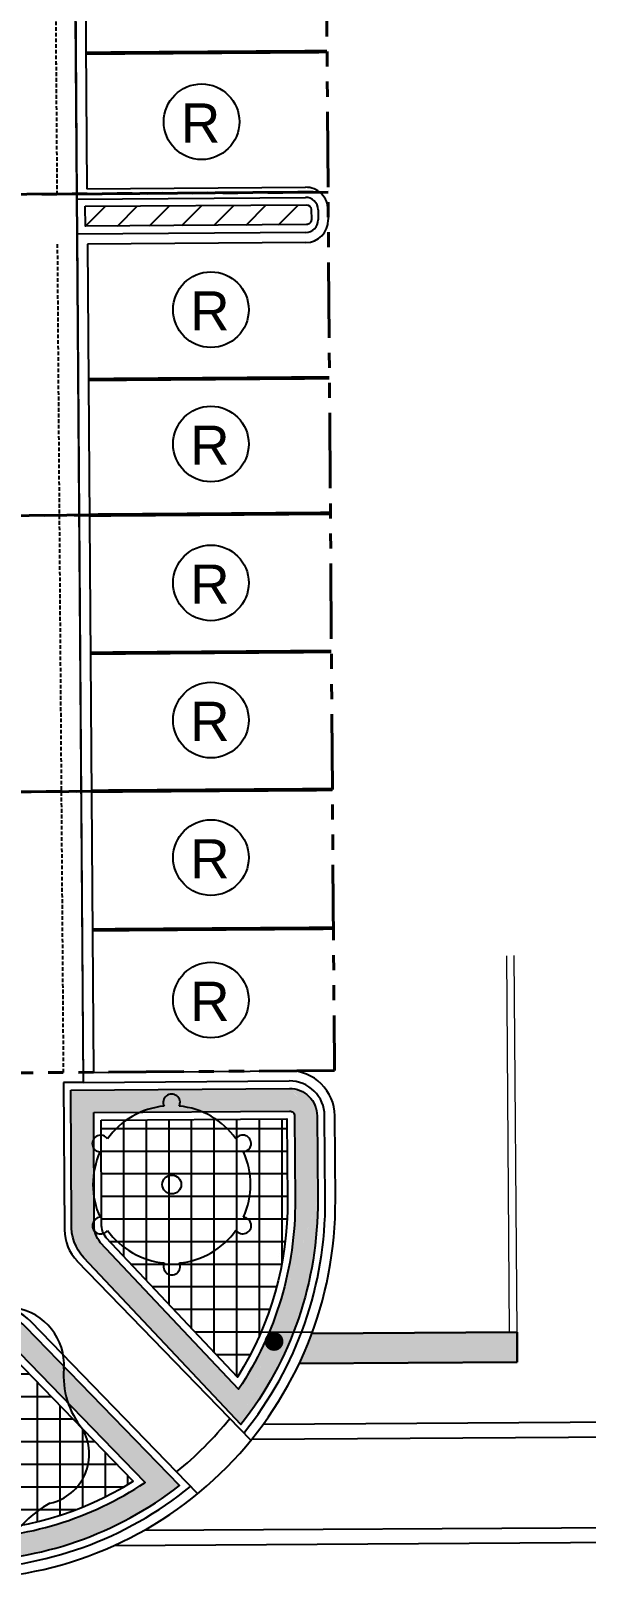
# Model space of a CAD drawing. Header units: feet. Extents: x 919634 to 928945, y 707022 to 708026.
# Drawn here: x 920789.5 to 920826.3, y 707305.7 to 707408.5 of the extents above; entities that cross this region are included whole.
import ezdxf
from ezdxf.enums import TextEntityAlignment as Align

# ---------------------------------------------------------------- set-up
doc = ezdxf.new("R2010")
doc.units = ezdxf.units.FT
doc.header["$LTSCALE"] = 20
doc.header["$MEASUREMENT"] = 0
doc.linetypes.add('Site Plan$0$HIDDEN2', pattern=[0.1875, 0.125, -0.0625])
doc.linetypes.add('Site Plan$0$PHANTOM2', pattern=[1.25, 0.625, -0.125, 0.125, -0.125, 0.125, -0.125])
for name, color, linetype in [('-u-site-xref', 7, 'Continuous'), ('L-002', 15, 'Continuous'), ('LK-TREE-050M', 2, 'Continuous'), ('LK-TREE-TRNK', 32, 'Continuous'), ('LP-PATT-GRND', 251, 'Continuous'), ('LP-PATT-SHAR', 4, 'Continuous'), ('LP-SHAR-BRDR-CONT', 123, 'Continuous'), ('LP-TREE', 15, 'Continuous'), ('Site Plan$0$-u-site-parking_overhang', 252, 'Site Plan$0$HIDDEN2'), ('Site Plan$0$SP-PARKING DESIGNATION', 254, 'Continuous'), ('Site Plan$0$SP-PAVERS-BANDS', 251, 'Continuous'), ('Site Plan$0$SP-SIGNAGE', 4, 'Continuous'), ('x-Villa6-LP Block$0$LP-PATT-SHAR', 253, 'Continuous')]:
    doc.layers.add(name, color=color, linetype=linetype)
for name, color, linetype, lineweight in [('Site Plan$0$SP-CURB', 3, 'Continuous', 25), ('Site Plan$0$SP-LOT LINES', 252, 'Site Plan$0$PHANTOM2', 40), ('Site Plan$0$SP-PARKING-STRIPE', 252, 'Continuous', 25), ('Site Plan$0$SP-PAVEMENT MARKINGS', 252, 'Continuous', 30), ('Site Plan$0$SP-PAVEMENT MARKINGS-YELLOW', 252, 'Continuous', 18), ('Site Plan$0$SP-SIDEWALK', 2, 'Continuous', 25)]:
    doc.layers.add(name, color=color, linetype=linetype, lineweight=lineweight)
doc.layers.get('-u-site-xref').off()
doc.styles.add('Site Plan$0$ARIAL', font='arial.ttf')

# ---------------------------------------------------------------- blocks, each defined once
blk = doc.blocks.new('Site Plan')
at = {"layer": 'Site Plan$0$SP-PAVEMENT MARKINGS'}
h = blk.add_hatch(color=256, dxfattribs=at)
h.dxf.hatch_style = 1
edge = h.paths.add_edge_path()
edge.add_line((920821.74, 707322.14), (920821.75, 707320.14))
edge.add_line((920821.75, 707320.14), (920807.27, 707320.05))
edge.add_arc((920784.67, 707330.74), 25, 334.6648, 339.6533)
edge.add_line((920808.11, 707322.05), (920821.74, 707322.14))
at = {"layer": 'Site Plan$0$SP-SIGNAGE'}
h = blk.add_hatch(color=256, dxfattribs=at)
edge = h.paths.add_edge_path()
edge.add_arc((920805.6, 707321.52), 0.625, 539.8344, 899.8344)
at = {"layer": 'Site Plan$0$-u-site-parking_overhang', "ltscale": 0.1, "extrusion": (7.49369e-08, 5.42145e-10, 1), "elevation": 0.07}
for points in [[(920790.78, 707453.04), (920791.19, 707397.71)], [(920790.79, 707453.04), (920791.19, 707397.71)], [(920791.21, 707394.38), (920791.61, 707339.38)], [(920791.21, 707394.38), (920791.61, 707339.38)]]:
    blk.add_lwpolyline(points, dxfattribs=at)
at = {"layer": 'Site Plan$0$SP-CURB'}
for p, q in [((920792.11, 707453.72), (920792.52, 707397.38)), ((920792.78, 707453.05), (920793.18, 707398.06)), ((920793.18, 707398.06), (920807.68, 707398.16)), ((920792.52, 707397.38), (920807.69, 707397.49)), ((920808.52, 707396.67), (920808.53, 707396)), ((920809.19, 707396.67), (920809.2, 707396.01)), ((920807.7, 707395.16), (920792.53, 707395.05)), ((920792.53, 707395.05), (920792.94, 707338.72)), ((920807.71, 707394.49), (920793.21, 707394.39)), ((920793.21, 707394.39), (920793.61, 707339.39)), ((920793.61, 707339.39), (920806.61, 707339.49)), ((920792.94, 707338.72), (920806.61, 707338.82)), ((920809, 707330.92), (920808.96, 707336.5)), ((920809.67, 707330.93), (920809.63, 707336.51))]:
    blk.add_line(p, q, dxfattribs=at)
for radius in [3, 2.33]:
    blk.add_arc((920806.63, 707336.49), radius, 0.4145, 90.4145, dxfattribs=at)
for centre, major_axis, start_param, end_param in [((920807.69, 707396.66), (0.01, -1.5), 1.570796, 3.141593), ((920807.69, 707396.66), (0.006, -0.83), 1.570796, 3.141593), ((920807.7, 707395.99), (0.006, -0.83), 0, 1.570796), ((920807.7, 707395.99), (0.01, -1.5), 0, 1.570796), ((920784.67, 707330.74), (25, 0.16), 4.712389, 6.284174), ((920784.67, 707330.74), (24.33, 0.15), 5.59695, 6.284174), ((920784.67, 707330.74), (24.33, 0.15), 4.712389, 5.391043)]:
    blk.add_ellipse(centre, major_axis=major_axis, ratio=1, start_param=start_param, end_param=end_param, dxfattribs=at)
at = {"layer": 'Site Plan$0$SP-LOT LINES', "ltscale": 0.4, "extrusion": (7.49369e-08, 5.42145e-10, 1)}
for p, q in [((920808.79, 707453.17, 0), (920809.61, 707339.51, 0)), ((920719.19, 707397.19, 0), (920809.19, 707397.84, 0)), ((920809.19, 707397.84, 0), (920719.19, 707397.19, 0)), ((920809.34, 707376.51, 0), (920719.34, 707375.85, 0)), ((920719.34, 707375.85, 0), (920809.34, 707376.51, 0)), ((920719.48, 707357.52, 0), (920809.47, 707358.17, 0)), ((920809.47, 707358.17, 0), (920719.48, 707357.52, 0)), ((920809.61, 707339.51, 0), (920719.61, 707338.86, 0))]:
    blk.add_line(p, q, dxfattribs=at)
at = {"layer": 'Site Plan$0$SP-PARKING DESIGNATION'}
for centre in [(920800.79, 707402.51), (920801.41, 707390.03), (920801.41, 707381.11), (920801.41, 707371.89), (920801.41, 707362.78), (920801.41, 707353.65), (920801.41, 707344.19)]:
    blk.add_circle(centre, 2.51, dxfattribs=at)
at = {"layer": 'Site Plan$0$SP-PARKING-STRIPE', "extrusion": (7.49369e-08, 5.42145e-10, 1), "const_width": 0.25, "elevation": 0.07}
for points in [[(920809.12, 707407.17), (920793.12, 707407.06)], [(920809.27, 707385.51), (920793.27, 707385.39)], [(920809.34, 707376.51), (920793.34, 707376.39)], [(920809.41, 707367.34), (920793.41, 707367.22)], [(920809.47, 707358.17), (920793.47, 707358.06)], [(920809.54, 707348.96), (920793.54, 707348.85)]]:
    blk.add_lwpolyline(points, dxfattribs=at)
at = {"layer": 'Site Plan$0$SP-PAVEMENT MARKINGS'}
for p, q in [((920808.11, 707322.05, 0), (920821.73, 707322.14, 0)), ((920821.73, 707322.14, 0), (920821.75, 707320.14, 0)), ((920807.27, 707320.05, 0), (920821.75, 707320.14, 0))]:
    blk.add_line(p, q, dxfattribs=at)
at = {"layer": 'Site Plan$0$SP-PAVEMENT MARKINGS-YELLOW'}
for p, q in [((920821.23, 707322.13), (920821.05, 707347.13)), ((920821.73, 707322.14), (920821.55, 707347.14))]:
    blk.add_line(p, q, dxfattribs=at)
at = {"layer": 'Site Plan$0$SP-PAVERS-BANDS'}
for p, q in [((920804.9, 707316.03, 0), (920838.76, 707316.24)), ((920804.13, 707315.03, 0), (920839.54, 707315.25)), ((920796.99, 707308.98, 0), (920846.75, 707309.29, 0)), ((920795, 707307.97, 0), (920848.75, 707308.31, 0))]:
    blk.add_line(p, q, dxfattribs=at)
at = {"layer": 'Site Plan$0$SP-SIDEWALK'}
for p, q in [((920792.52, 707397.38, 0), (920792.53, 707395.05, 0)), ((920792.94, 707338.72), (920791.62, 707338.71, 0)), ((920791.62, 707338.71), (920791.69, 707328.93)), ((920804.06, 707314.96), (920792.54, 707326.86)), ((920800.53, 707311.42), (920789.46, 707322.85))]:
    blk.add_line(p, q, dxfattribs=at)
for centre, start, end in [((920794.69, 707328.95), 180.4232, 224.0725), ((920787.31, 707320.76), 44.0725, 90.3579)]:
    blk.add_arc(centre, 3, start, end, dxfattribs=at)
at = {"layer": 'Site Plan$0$SP-SIDEWALK', "extrusion": (-2.59866e-10, 4.16054e-08, 1)}
blk.add_arc((920784.67, 707330.74, 0.03), 23, 308.9618, 321.4445, dxfattribs=at)
at = {"layer": 'Site Plan$0$SP-SIGNAGE'}
blk.add_line((920803.1, 707322.15), (920808.1, 707322.14), dxfattribs=at)
at = {"layer": 'Site Plan$0$SP-PARKING DESIGNATION', "style": 'Site Plan$0$ARIAL'}
for p in [(920800.72, 707401.13, 0), (920801.34, 707388.65, 0), (920801.34, 707379.73, 0), (920801.34, 707370.51, 0), (920801.34, 707361.4, 0), (920801.34, 707352.27, 0), (920801.34, 707342.81, 0)]:
    blk.add_text('R', height=2.6, dxfattribs=at).set_placement(p, align=Align.CENTER)
blk = doc.blocks.new('TREE-SIMP-005')
at = {"layer": 'LK-TREE-050M'}
for centre, radius, start, end in [((-0.0838, 0.274), 0.241, 69.6603, 159.11367), ((0.2415, 1.0962), 0.6433, 247.94847, 270.59102), ((0.2136, 0.2365), 0.2192, 356.10895, 80.92588), ((-0.4875, 0.4275), 0.1909, 291.99613, 339.28657), ((-0.3443, 0.0855), 0.1799, 113.50905, 209.60041), ((0.7466, 0.1943), 0.3156, 175.0254, 219.35582), ((-0.6576, -0.1441), 0.2109, 348.57735, 41.88863), ((0.3365, -0.1024), 0.1921, 283.27009, 30.18651), ((-0.265, -0.2198), 0.189, 169.64367, 258.51007), ((0.5862, -0.6645), 0.4289, 119.01302, 149.31787), ((-0.2766, -0.7487), 0.3447, 48.53129, 94.34145), ((0.0544, -0.29), 0.2253, 242.86103, 316.30189)]:
    blk.add_arc(centre, radius, start, end, dxfattribs=at)
at = {"layer": 'LK-TREE-TRNK', "const_width": 0.0375}
blk.add_lwpolyline([(-0.0188, 0, 1), (0.0187, 0, 1)], format="xyb", close=True, dxfattribs=at)
blk = doc.blocks.new('TREE-SIMP-222')
at = {"layer": 'LK-TREE-050M'}
for centre, radius, start, end in [((0, 0), 0.5, 95.57899, 144.56098), ((-0.0006, 0.5203), 0.0531, 334.83556, 205.30441), ((0, 0), 0.5, 35.57899, 84.56098), ((-0.4509, 0.2596), 0.0531, 34.83556, 265.30441), ((0.4503, 0.2607), 0.0531, 274.83556, 145.30441), ((0, 0), 0.5, 155.57899, 204.56098), ((0, 0), 0.5, 335.57899, 24.56098), ((-0.4503, -0.2607), 0.0531, 94.83556, 325.30441), ((0, 0), 0.5, 215.57899, 264.56098), ((0, 0), 0.5, 275.57899, 324.56098), ((0.4509, -0.2596), 0.0531, 214.83556, 85.30441), ((0.0006, -0.5203), 0.0531, 154.83556, 25.30441)]:
    blk.add_arc(centre, radius, start, end, dxfattribs=at)
at = {"layer": 'LK-TREE-TRNK'}
blk.add_circle((0, 0), 0.06, dxfattribs=at)
blk = doc.blocks.new('x-Villa6-LP Block', base_point=(60.57, 154.95, 0))
at = {"layer": 'x-Villa6-LP Block$0$LP-PATT-SHAR', "elevation": 0}
blk.add_lwpolyline([(59.9, 148.62), (174.9, 148.62)], dxfattribs=at)

msp = doc.modelspace()

# ---------------------------------------------------------------- block references
at = {"layer": '-u-site-xref'}
msp.add_blockref('Site Plan', (0, 0), dxfattribs=at)

# ---------------------------------------------------------------- next in the draw order: hatches: boundary and pattern name
at = {"layer": 'LP-PATT-GRND'}
h = msp.add_hatch(dxfattribs=at)
h.set_pattern_fill('ANSI31', color=256, scale=12)
h.set_pattern_definition([(45, (920793.0683, 707395.569), (-1.06066, 1.06066), [])])
edge = h.paths.add_edge_path()
edge.add_line((920793.07, 707396.9), (920807.74, 707397))
edge.add_arc((920807.74, 707396.67), 0.33, 0.4292, 90.4271, ccw=False)
edge.add_line((920808.07, 707396.68), (920808.08, 707396.01))
edge.add_arc((920807.75, 707396.01), 0.33, -89.5729, 0.4271, ccw=False)
edge.add_line((920807.75, 707395.68), (920793.08, 707395.57))
edge.add_line((920793.08, 707395.57), (920793.07, 707396.9))
h = msp.add_hatch(dxfattribs=at)
h.set_pattern_fill('LAFX-C230-CHIPSCRATCH', color=256, scale=10, angle=90, pattern_type=2)
h.set_pattern_definition([(96.1702, (920787.39847, 707318.58907), (30, -280), [0.67626, -371.47962]), (96.6325, (920781.65607, 707320.26077), (30, -260), [0.78664, -432.11058]), (98.3659, (920787.52567, 707318.75257), (10, -70), [0.62448, -343.03233]), (100.8855, (920783.96407, 707323.15007), (40, -210), [0.48112, -264.28293]), (102.0948, (920781.7831, 707320.3335), (10, -50), [0.78053, -142.3977]), (102.2005, (920786.65347, 707322.67757), (30, -140), [0.68788, -377.86198]), (102.875, (920786.78067, 707322.73217), (50, -220), [0.6524, -358.37406]), (108.435, (920784.2912, 707318.4437), (-4e-12, -10), [0.5172, -31.1056]), (109.983, (920784.2003, 707323.1683), (10, -30), [0.4254, -116.6216]), (110.556, (920788.4343, 707327.4567), (10, -30), [0.621, -84.819]), (111.2505, (920787.54387, 707324.33117), (50, -130), [0.7019, -192.4302]), (111.801, (920787.1259, 707325.8758), (10, -30), [0.5871, -53.2645]), (115.641, (920784.49107, 707318.46187), (110, -230), [0.5039, -276.80458]), (115.641, (920787.30767, 707325.91217), (110, -230), [0.5039, -276.80458]), (116.565, (920783.0555, 707318.48), (-10, 10), [1.0565, -21.3042]), (117.2553, (920788.34337, 707327.34767), (10, -20), [0.67455, -370.53967]), (117.4076, (920788.05267, 707322.78667), (10, -20), [0.55266, -303.58546]), (119.3578, (920787.65287, 707324.49477), (50, -90), [0.66717, -182.90843]), (122.0054, (920787.9437, 707322.6958), (30, -50), [0.5143, -93.8255]), (124.6952, (920783.0192, 707318.898), (20, -30), [0.57463, -157.53925]), (125.7539, (920791.46887, 707323.84067), (50, -70), [0.5598, -307.49865]), (126.0274, (920791.3417, 707323.6226), (50, -70), [0.7415, -135.2732]), (133.6028, (920780.07507, 707316.39027), (190, -200), [0.52697, -289.47303]), (144.7824, (920781.14707, 707319.58847), (-100, 70), [0.3781, -207.7084]), (146.9761, (920781.25607, 707319.69747), (-170, 110), [0.43346, -238.10375]), (150.255, (920780.1301, 707316.7174), (-20, 10), [0.4395, -80.1831]), (163.4429, (920790.16057, 707322.56857), (-270, 80), [0.70143, -385.30375]), (163.54, (920786.05377, 707319.69747), (-170, 50), [0.8337, -457.96908]), (163.7398, (920785.61767, 707324.53107), (-70, 20), [0.4543, -249.5457]), (163.8866, (920786.01747, 707319.53397), (-70, 20), [0.85116, -467.55038]), (164.5778, (920785.69037, 707324.71277), (-110, 30), [0.54666, -300.28552]), (169.5625, (920788.94307, 707320.07907), (-110, 20), [0.70213, -385.69145]), (171.87, (920789.0158, 707325.4942), (-10, 1e-11), [0.8994, -69.8112]), (172.1467, (920788.90667, 707320.27897), (-220, 30), [0.53196, -292.21366]), (174.2894, (920782.5104, 707316.2631), (-10, 6e-14), [0.54786, -99.9509]), (174.5597, (920783.72787, 707317.28067), (-110, 10), [0.76666, -210.18357]), (175.2364, (920782.5649, 707316.4266), (-10, -4e-12), [0.4376, -119.9783]), (175.3331, (920788.83407, 707325.42147), (-370, 30), [0.89337, -490.73658]), (175.3645, (920783.70967, 707322.16877), (-250, 20), [0.67455, -370.53967]), (176.0548, (920790.21507, 707322.38687), (-150, 10), [1.0565, -289.6324]), (176.186, (920789.6881, 707324.1314), (-10, 2e-12), [0.54635, -149.7866]), (177.337, (920783.67337, 707317.17167), (-220, 10), [0.78222, -429.68265]), (178.3634, (920789.68807, 707324.00417), (-10, -3e-12), [0.63626, -349.50657]), (181.3639, (920791.35987, 707325.58507), (10, -7e-13), [0.76342, -419.35561]), (183.4682, (920791.12364, 707325.45787), (170, 10), [0.60076, -330.00475]), (186.582, (920789.43367, 707328.78367), (90, 10), [0.4756, -261.24945]), (186.7098, (920785.78117, 707322.13247), (90, 10), [0.31105, -170.8614]), (186.7098, (920785.50867, 707319.60667), (90, 10), [0.31105, -170.8614]), (187.3524, (920784.74547, 707321.24207), (80, 10), [0.568, -312.002]), (187.7652, (920786.54447, 707317.82577), (150, 20), [0.40347, -221.63256]), (188.6156, (920789.54267, 707328.94667), (200, 30), [0.6065, -333.15988]), (189.0903, (920784.61827, 707321.09667), (190, 30), [0.46007, -252.7197]), (189.1623, (920786.68977, 707317.68047), (250, 40), [0.5706, -313.43577]), (189.6888, (920787.45297, 707321.56917), (60, 10), [0.7558, -415.17688]), (189.7276, (920791.85047, 707325.83967), (60, 10), [0.6453, -354.46034]), (190.5392, (920787.39847, 707321.40557), (270, 50), [0.79478, -436.58377]), (192.9946, (920783.637, 707322.5141), (90, 20), [0.4849, -132.93176]), (195.9454, (920785.7631, 707319.6793), (40, 10), [0.2646, -72.5365]), (196.5044, (920781.25607, 707317.68047), (170, 50), [0.5117, -281.09084]), (196.6992, (920786.4899, 707325.6396), (70, 20), [0.3794, -104.0236]), (198.435, (920786.1265, 707325.5306), (10, 1e-11), [0.115, -31.5078]), (198.435, (920784.7818, 707323.6226), (10, 1e-11), [0.2298, -31.393]), (198.435, (920782.9465, 707316.9536), (10, 1e-11), [0.115, -31.5078]), (200.556, (920784.5638, 707323.5499), (30, 10), [0.4658, -84.9743]), (200.8545, (920786.16287, 707322.27787), (80, 30), [0.40835, -224.3137]), (202.1094, (920788.74317, 707325.65777), (50, 20), [0.62764, -344.77068]), (202.1663, (920785.41807, 707316.75367), (50, 20), [0.5298, -291.0178]), (202.9321, (920784.92717, 707316.5538), (190, 80), [0.513, -281.79888]), (204.444, (920788.9794, 707328.3837), (90, 40), [0.2196, -120.6109]), (205.017, (920782.56487, 707321.46007), (130, 60), [0.3008, -165.22866]), (205.4633, (920781.63807, 707317.86217), (190, 90), [0.42266, -232.1714]), (206.565, (920783.1646, 707317.0626), (-10, -10), [0.2438, -22.1169]), (206.565, (920789.1248, 707323.9315), (-10, -10), [0.4876, -21.873]), (206.565, (920785.745, 707316.9172), (-10, -10), [0.3657, -21.995]), (206.565, (920780.766, 707317.535), (-10, -10), [0.4876, -21.873]), (207.2161, (920785.47227, 707322.09617), (20, 10), [0.71518, -392.8582]), (208.6105, (920789.143, 707325.8758), (20, 10), [0.4554, -124.84426]), (209.0546, (920784.1276, 707323.3863), (20, 10), [0.3742, -102.5821]), (210.3791, (920789.65177, 707324.24037), (120, 70), [0.61084, -335.54388]), (210.3791, (920782.29227, 707321.33287), (120, 70), [0.61084, -335.54388]), (212.0054, (920791.16, 707323.7316), (50, 30), [0.5143, -93.8255]), (212.0054, (920783.5462, 707320.279), (50, 30), [0.1714, -94.1684]), (212.4712, (920782.8371, 707316.9173), (80, 50), [0.2369, -130.1471]), (213.1113, (920787.92547, 707319.44307), (200, 130), [0.49897, -274.09163]), (213.69, (920785.1998, 707319.5703), (20, 10), [0.5897, -35.4658]), (213.9436, (920792.1049, 707324.36757), (30.0053999, 19.9918977), [1.139, -589.6232]), (214.992, (920789.8335, 707324.3676), (30, 20), [0.2218, -121.84374]), (215.5377, (920790.7239, 707323.459), (30, 20), [0.6253, -85.398]), (215.8377, (920788.68867, 707323.71337), (70, 50), [0.40347, -221.63256]), (216.2538, (920787.50747, 707319.17047), (110, 80), [0.338, -185.67274]), (216.4692, (920784.45467, 707316.35393), (190, 140), [0.51972, -285.48728]), (217.4054, (920783.40077, 707320.18807), (40, 30), [0.3889, -213.62046]), (217.9987, (920788.16167, 707325.42147), (90, 70), [0.7379, -405.3409]), (219.9575, (920791.2145, 707325.73037), (60, 50), [0.87714, -481.8236]), (220.4622, (920787.83457, 707326.89367), (270, 230), [0.81204, -446.06602]), (221.3478, (920786.21737, 707320.07907), (80, 70), [0.60514, -332.41138]), (222.1376, (920789.36097, 707328.72867), (100, 90), [0.5146, -282.68144]), (222.7094, (920786.45357, 707320.29717), (120, 110), [0.3215, -176.59657]), (222.7974, (920787.21677, 707326.36667), (130, 120), [0.66865, -367.29874]), (222.879, (920788.36157, 707323.47717), (130, 120), [0.69433, -190.3554]), (223.1524, (920785.07257, 707323.89507), (150, 140), [0.39853, -218.9186]), (223.7811, (920787.23497, 707318.97067), (230, 220), [0.60405, -331.81135]), (225, (920783.873, 707318.08), (-2e-15, -10), [0.1799, -13.9622]), (225, (920782.438, 707318.389), (-2e-15, -10), [0.2827, -13.8595]), (225, (920783.746, 707317.953), (-2e-15, -10), [0.1028, -14.0393]), (225, (920788.434, 707319.952), (-2e-15, -10), [0.7195, -13.4226]), (225, (920785.89, 707317.0626), (-2e-15, -10), [0.2056, -13.9365]), (225, (920783.31, 707317.208), (-2e-15, -10), [0.2056, -13.9365]), (226.2189, (920790.21507, 707323.09557), (-220, -230), [0.60405, -331.81135]), (226.4688, (920781.76507, 707321.02397), (-180, -190), [0.50128, -275.361]), (227.2906, (920786.59897, 707322.75027), (-110, -120), [0.64297, -176.2751]), (228.0128, (920789.0885, 707320.8968), (-80, -90), [0.2445, -134.29177]), (228.5035, (920779.85707, 707316.60833), (-150, -170), [0.6308, -346.5003]), (229.9697, (920782.81927, 707318.84347), (-50, -60), [0.5933, -325.90326]), (230.0636, (920788.77947, 707328.29267), (-49.9778318, -60.0184665), [1.0191, -481.68167]), (231.7662, (920783.78237, 707315.5362), (-110, -140), [0.76342, -419.35561]), (232.5946, (920790.06967, 707324.67647), (-30, -40), [0.3889, -213.62046]), (232.5946, (920782.63757, 707316.79004), (-30, -40), [0.3889, -213.62046]), (232.65065, (920786.01747, 707325.49417), (-160, -210), [0.86863, -477.1481]), (233.7462, (920783.50977, 707317.48057), (-80, -110), [0.338, -185.67274]), (234.1623, (920788.92487, 707320.71507), (-50, -70), [0.40347, -221.63256]), (235.008, (920785.4905, 707324.8037), (-20, -30), [0.2218, -121.84374]), (235.6197, (920784.41837, 707321.07847), (-20, -30), [0.41834, -229.79895]), (236.00354, (920783.63697, 707322.64127), (-19.9880128, -30.007988), [0.94247, -481.65467]), (236.31, (920782.3287, 707316.3358), (-10, -20), [0.3931, -35.6624]), (236.31, (920784.709, 707319.2432), (-10, -20), [0.7862, -35.2693]), (236.31, (920780.33, 707317.317), (-10, -20), [0.8517, -35.2038]), (237.1715, (920787.85277, 707323.00467), (-90, -140), [0.67038, -368.24696]), (238.815, (920784.83627, 707321.76907), (-30, -50), [0.80715, -443.3775]), (239.7436, (920788.6887, 707320.388), (-40, -70), [0.5049, -138.41955]), (240.5241, (920786.79887, 707318.55267), (-90, -160), [0.4801, -263.7168]), (241.557, (920789.79707, 707322.65947), (-70, -130), [0.496, -272.4509]), (242.354, (920786.56257, 707318.13477), (-10, -20), [0.43078, -236.6346]), (242.4472, (920786.36267, 707317.75317), (-10, -20), [0.4714, -258.95103]), (243.435, (920783.11, 707321.86), (10, 10), [0.0813, -22.2794]), (243.435, (920782.4014, 707316.481), (10, 10), [0.1625, -22.1981]), (243.435, (920784.0368, 707316.045), (10, 10), [0.5689, -21.7918]), (244.44, (920783.09187, 707319.95187), (-100, -210), [0.46328, -254.4877]), (244.6538, (920786.76247, 707323.09557), (-80, -170), [0.38203, -209.85593]), (244.799, (920788.12537, 707327.51167), (-70, -150), [0.6828, -187.2001]), (245.225, (920786.0356, 707322.4232), (-50, -110), [0.78053, -142.3977]), (246.2796, (920787.58017, 707324.96717), (-70.049563, -159.978307), [1.31, -446.46228]), (246.3706, (920787.48937, 707322.44137), (-30, -70), [0.6347, -174.0078]), (247.6199, (920785.19977, 707324.20397), (-20, -50), [0.3341, -183.5137]), (247.751, (920783.67337, 707317.88037), (-20, -50), [0.43193, -237.26536]), (247.9638, (920785.92657, 707322.45957), (-20, -50), [0.82335, -452.27708]), (248.6294, (920785.36327, 707324.62197), (-70, -180), [0.4488, -246.53298]), (248.9625, (920784.273, 707318.5891), (-30, -80), [0.2531, -139.0308]), (249.1455, (920786.90787, 707323.47717), (-30, -80), [0.40835, -224.3137]), (253.8108, (920783.80057, 707323.20457), (-20, -70), [0.58658, -322.21367]), (254.1569, (920781.42007, 707320.66057), (-150.2209584, -529.93741485), [1.3978, -622.22068]), (255.964, (920789.5609, 707329.5287), (-2e-11, -10), [0.8242, -40.4069]), (258.1785, (920781.22007, 707317.88037), (-50, -240), [0.7983, -438.51935]), (258.4078, (920787.23497, 707321.85987), (-10, -50), [0.72344, -397.39714]), (258.9298, (920789.56087, 707322.22337), (-80, -410), [0.85174, -467.86993]), (259.3803, (920781.3471, 707318.02567), (-20, -110), [0.88743, -161.90077]), (262.875, (920782.892, 707319.534), (-2e-11, -10), [0.293, -80.3296]), (264.8056, (920782.8556, 707319.2432), (-5e-11, -10), [0.4014, -110.0522]), (265.3141, (920783.90957, 707316.33576), (-30.1229628, -369.9900095), [1.1122, -490.51776]), (266.186, (920784.055, 707316.2449), (5e-11, -10), [0.81953, -149.51343]), (266.6335, (920785.49047, 707317.0081), (8e-11, -10), [0.6189, -169.67496]), (267.614, (920785.27237, 707316.8082), (7e-11, -10), [0.4365, -239.77175])])
edge = h.paths.add_edge_path()
edge.add_line((920792.12, 707338.21), (920806.62, 707338.32))
edge.add_arc((920806.63, 707336.49), 1.83, 0.4145, 90.4145, ccw=False)
edge.add_line((920808.46, 707336.5), (920808.5, 707330.92))
edge.add_arc((920784.67, 707330.74), 23.83, -38.1979, 0.4145, ccw=False)
edge.add_line((920803.4, 707316.01), (920792.98, 707327.07))
edge.add_arc((920795.44, 707329.26), 3.29, 177.9714, 221.6843, ccw=False)
edge.add_line((920792.15, 707329.37), (920792.12, 707338.21))
edge = h.paths.add_edge_path(flags=16)
edge.add_line((920793.63, 707336.72), (920806.63, 707336.82))
edge.add_arc((920806.63, 707336.49), 0.33, 0.4145, 90.4145, ccw=False)
edge.add_line((920806.96, 707336.49), (920807, 707330.91))
edge.add_arc((920784.67, 707330.74), 22.33, -33.6994, 0.4145, ccw=False)
edge.add_line((920803.25, 707318.36), (920794.09, 707328.08))
edge.add_arc((920795.44, 707329.26), 1.79, 177.1912, 221.1125, ccw=False)
edge.add_line((920793.65, 707329.34), (920793.63, 707336.72))
h = msp.add_hatch(dxfattribs=at)
h.set_pattern_fill('LAFX-C230-CHIPSCRATCH', color=256, scale=10, angle=90, pattern_type=2)
h.set_pattern_definition([(96.1702, (920771.16368, 707309.45176), (30, -280), [0.67626, -371.47962]), (96.6325, (920765.42128, 707311.12346), (30, -260), [0.78664, -432.11058]), (98.3659, (920771.29088, 707309.61526), (10, -70), [0.62448, -343.03233]), (100.8855, (920767.72928, 707314.01276), (40, -210), [0.48112, -264.28293]), (102.0948, (920765.5483, 707311.19616), (10, -50), [0.78053, -142.3977]), (102.2005, (920770.41868, 707313.54026), (30, -140), [0.68788, -377.86198]), (102.875, (920770.54588, 707313.59486), (50, -220), [0.6524, -358.37406]), (108.435, (920768.0564, 707309.3064), (-4e-12, -10), [0.5172, -31.1056]), (109.983, (920767.9655, 707314.031), (10, -30), [0.4254, -116.6216]), (110.556, (920772.1995, 707318.3194), (10, -30), [0.621, -84.819]), (111.2505, (920771.3091, 707315.19386), (50, -130), [0.7019, -192.4302]), (111.8014, (920770.891, 707316.7385), (10, -30), [0.5871, -53.2645]), (115.641, (920768.25628, 707309.32456), (110, -230), [0.5039, -276.80458]), (115.641, (920771.07288, 707316.77486), (110, -230), [0.5039, -276.80458]), (116.565, (920766.8207, 707309.3427), (-10, 10), [1.0565, -21.3042]), (117.2553, (920772.10858, 707318.21036), (10, -20), [0.67455, -370.53967]), (117.4076, (920771.81788, 707313.64936), (10, -20), [0.55266, -303.58546]), (119.3578, (920771.4181, 707315.35746), (50, -90), [0.66717, -182.90843]), (122.0054, (920771.7089, 707313.5585), (30, -50), [0.5143, -93.8255]), (124.6952, (920766.7844, 707309.76066), (20, -30), [0.57463, -157.53925]), (125.7539, (920775.23408, 707314.70336), (50, -70), [0.5598, -307.49865]), (126.0274, (920775.1069, 707314.48526), (50, -70), [0.7415, -135.2732]), (133.6028, (920763.84028, 707307.25296), (190, -200), [0.52697, -289.47303]), (144.7824, (920764.9123, 707310.45116), (-100, 70), [0.3781, -207.7084]), (146.9761, (920765.02128, 707310.56016), (-170, 110), [0.43346, -238.10375]), (150.255, (920763.8953, 707307.58), (-20, 10), [0.4395, -80.1831]), (163.4429, (920773.92578, 707313.43126), (-270, 80), [0.70143, -385.30375]), (163.54, (920769.81898, 707310.56016), (-170, 50), [0.8337, -457.96908]), (163.7398, (920769.38288, 707315.39376), (-70, 20), [0.4543, -249.5457]), (163.8866, (920769.78268, 707310.39666), (-70, 20), [0.85116, -467.55038]), (164.5778, (920769.45558, 707315.57546), (-110, 30), [0.54666, -300.28552]), (169.5625, (920772.70828, 707310.94176), (-110, 20), [0.70213, -385.69145]), (171.87, (920772.781, 707316.3569), (-10, 1e-11), [0.8994, -69.8112]), (172.1467, (920772.67188, 707311.14166), (-220, 30), [0.53196, -292.21366]), (174.2894, (920766.2756, 707307.1258), (-10, 6e-14), [0.54786, -99.9509]), (174.5597, (920767.49308, 707308.14336), (-110, 10), [0.76666, -210.18357]), (175.2364, (920766.3301, 707307.2893), (-10, -4e-12), [0.4376, -119.9783]), (175.33314, (920772.59928, 707316.28416), (-370, 30), [0.89337, -490.73658]), (175.3645, (920767.47488, 707313.03146), (-250, 20), [0.67455, -370.53967]), (176.0548, (920773.98028, 707313.24956), (-150, 10), [1.0565, -289.6324]), (176.186, (920773.4533, 707314.99406), (-10, 2e-12), [0.54635, -149.7866]), (177.337, (920767.43858, 707308.03436), (-220, 10), [0.78222, -429.68265]), (178.3634, (920773.45328, 707314.86686), (-10, -3e-12), [0.63626, -349.50657]), (181.3639, (920775.12508, 707316.44776), (10, -7e-13), [0.76342, -419.35561]), (183.4682, (920774.88885, 707316.32056), (170, 10), [0.60076, -330.00475]), (186.582, (920773.19888, 707319.64636), (90, 10), [0.4756, -261.24945]), (186.7098, (920769.5464, 707312.99516), (90, 10), [0.31105, -170.8614]), (186.7098, (920769.2739, 707310.46936), (90, 10), [0.31105, -170.8614]), (187.3524, (920768.51068, 707312.10476), (80, 10), [0.568, -312.002]), (187.7652, (920770.30968, 707308.68846), (150, 20), [0.40347, -221.63256]), (188.6156, (920773.30788, 707319.80936), (200, 30), [0.6065, -333.15988]), (189.0903, (920768.38348, 707311.95936), (190, 30), [0.46007, -252.7197]), (189.1623, (920770.45498, 707308.54316), (250, 40), [0.5706, -313.43577]), (189.6888, (920771.21818, 707312.43186), (60, 10), [0.7558, -415.17688]), (189.7276, (920775.61568, 707316.70236), (60, 10), [0.6453, -354.46034]), (190.5392, (920771.16368, 707312.26826), (270, 50), [0.79478, -436.58377]), (192.9946, (920767.4022, 707313.37676), (90, 20), [0.4849, -132.93176]), (195.9454, (920769.5283, 707310.542), (40, 10), [0.2646, -72.5365]), (196.5044, (920765.02128, 707308.54316), (170, 50), [0.5117, -281.09084]), (196.6992, (920770.2551, 707316.5023), (70, 20), [0.3794, -104.0236]), (198.435, (920769.8917, 707316.3933), (10, 1e-11), [0.115, -31.5078]), (198.435, (920768.547, 707314.4853), (10, 1e-11), [0.2298, -31.393]), (198.435, (920766.7117, 707307.8163), (10, 1e-11), [0.115, -31.5078]), (200.556, (920768.329, 707314.4126), (30, 10), [0.4658, -84.9743]), (200.8545, (920769.92808, 707313.14056), (80, 30), [0.40835, -224.3137]), (202.1094, (920772.50838, 707316.52046), (50, 20), [0.62764, -344.77068]), (202.1663, (920769.18328, 707307.61636), (50, 20), [0.5298, -291.0178]), (202.9321, (920768.69238, 707307.4165), (190, 80), [0.513, -281.79888]), (204.444, (920772.7446, 707319.2464), (90, 40), [0.2196, -120.6109]), (205.0169, (920766.3301, 707312.32276), (130, 60), [0.3008, -165.22866]), (205.4633, (920765.40328, 707308.72486), (190, 90), [0.42266, -232.1714]), (206.565, (920766.9298, 707307.9253), (-10, -10), [0.2438, -22.1169]), (206.565, (920772.89, 707314.794), (-10, -10), [0.4876, -21.873]), (206.565, (920769.51, 707307.78), (-10, -10), [0.3657, -21.995]), (206.565, (920764.5313, 707308.3978), (-10, -10), [0.4876, -21.8731]), (207.2161, (920769.23748, 707312.95886), (20, 10), [0.71518, -392.8582]), (208.6105, (920772.9082, 707316.73846), (20, 10), [0.4554, -124.84426]), (209.0546, (920767.8928, 707314.249), (20, 10), [0.3742, -102.5821]), (210.3791, (920773.41698, 707315.10306), (120, 70), [0.61084, -335.54388]), (210.3791, (920766.05748, 707312.19556), (120, 70), [0.61084, -335.54388]), (212.0054, (920774.9252, 707314.5943), (50, 30), [0.5143, -93.8255]), (212.0054, (920767.3114, 707311.1417), (50, 30), [0.1714, -94.1684]), (212.4712, (920766.6023, 707307.77996), (80, 50), [0.2369, -130.1471]), (213.1113, (920771.69068, 707310.30576), (200, 130), [0.49897, -274.09163]), (213.69, (920768.965, 707310.433), (20, 10), [0.5897, -35.4658]), (213.9436, (920775.8701, 707315.23026), (30.0053999, 19.9918977), [1.139, -589.6232]), (214.992, (920773.5987, 707315.2303), (30, 20), [0.2218, -121.84374]), (215.5377, (920774.4891, 707314.3217), (30, 20), [0.6253, -85.398]), (215.8377, (920772.45388, 707314.57606), (70, 50), [0.40347, -221.63256]), (216.2538, (920771.2727, 707310.03316), (110, 80), [0.338, -185.67274]), (216.4692, (920768.21988, 707307.21662), (190, 140), [0.51972, -285.48728]), (217.4054, (920767.16598, 707311.05076), (40, 30), [0.3889, -213.62046]), (217.9987, (920771.92688, 707316.28416), (90, 70), [0.7379, -405.3409]), (219.95755, (920774.9797, 707316.59306), (60, 50), [0.87714, -481.8236]), (220.4622, (920771.59978, 707317.75636), (270, 230), [0.81204, -446.06602]), (221.3478, (920769.98258, 707310.94176), (80, 70), [0.60514, -332.41138]), (222.1376, (920773.12618, 707319.59136), (100, 90), [0.5146, -282.68144]), (222.7094, (920770.2188, 707311.15986), (120, 110), [0.3215, -176.59657]), (222.7974, (920770.98198, 707317.22936), (130, 120), [0.66865, -367.29874]), (222.879, (920772.1268, 707314.33986), (130, 120), [0.69433, -190.3554]), (223.1524, (920768.83778, 707314.75776), (150, 140), [0.39853, -218.9186]), (223.7811, (920771.00018, 707309.83336), (230, 220), [0.60405, -331.81135]), (225, (920767.6384, 707308.943), (-2e-15, -10), [0.1799, -13.9622]), (225, (920766.203, 707309.252), (-2e-15, -10), [0.2827, -13.8595]), (225, (920767.511, 707308.816), (-2e-15, -10), [0.1028, -14.0393]), (225, (920772.1995, 707310.8146), (-2e-15, -10), [0.7195, -13.4226]), (225, (920769.6555, 707307.925), (-2e-15, -10), [0.2056, -13.9365]), (225, (920767.075, 707308.071), (-2e-15, -10), [0.2056, -13.9365]), (226.2189, (920773.98028, 707313.95826), (-220, -230), [0.60405, -331.81135]), (226.4688, (920765.53028, 707311.88666), (-180, -190), [0.50128, -275.361]), (227.2906, (920770.3642, 707313.61296), (-110, -120), [0.64297, -176.2751]), (228.0128, (920772.8537, 707311.75946), (-80, -90), [0.2445, -134.29177]), (228.5035, (920763.62228, 707307.47102), (-150, -170), [0.6308, -346.5003]), (229.9697, (920766.58448, 707309.70616), (-50, -60), [0.5933, -325.90326]), (230.0636, (920772.54468, 707319.15536), (-49.9778318, -60.0184665), [1.0191, -481.68167]), (231.7662, (920767.54758, 707306.3989), (-110, -140), [0.76342, -419.35561]), (232.5946, (920773.83488, 707315.53916), (-30, -40), [0.3889, -213.62046]), (232.5946, (920766.40278, 707307.65273), (-30, -40), [0.3889, -213.62046]), (232.65065, (920769.78268, 707316.35686), (-160, -210), [0.86863, -477.1481]), (233.7462, (920767.275, 707308.34326), (-80, -110), [0.338, -185.67274]), (234.1623, (920772.69008, 707311.57776), (-50, -70), [0.40347, -221.63256]), (235.008, (920769.2557, 707315.6664), (-20, -30), [0.2218, -121.84374]), (235.6197, (920768.18358, 707311.94116), (-20, -30), [0.41834, -229.79895]), (236.00354, (920767.40218, 707313.50396), (-19.9880128, -30.007988), [0.94247, -481.65467]), (236.31, (920766.094, 707307.1984), (-10, -20), [0.3931, -35.6624]), (236.31, (920768.4743, 707310.1059), (-10, -20), [0.7862, -35.2693]), (236.31, (920764.0953, 707308.1797), (-10, -20), [0.8517, -35.2038]), (237.1715, (920771.61798, 707313.86736), (-90, -140), [0.67038, -368.24696]), (238.815, (920768.60148, 707312.63176), (-30, -50), [0.80715, -443.3775]), (239.7436, (920772.4539, 707311.25066), (-40, -70), [0.5049, -138.41955]), (240.5241, (920770.56408, 707309.41536), (-90, -160), [0.4801, -263.7168]), (241.557, (920773.56228, 707313.52216), (-70, -130), [0.496, -272.4509]), (242.354, (920770.32778, 707308.99746), (-10, -20), [0.43078, -236.6346]), (242.4472, (920770.12788, 707308.61586), (-10, -20), [0.4714, -258.95103]), (243.435, (920766.875, 707312.7226), (10, 10), [0.0813, -22.2794]), (243.435, (920766.1666, 707307.344), (10, 10), [0.1625, -22.1981]), (243.435, (920767.802, 707306.9077), (10, 10), [0.5689, -21.7918]), (244.44, (920766.85708, 707310.81456), (-100, -210), [0.46328, -254.4877]), (244.6538, (920770.52768, 707313.95826), (-80, -170), [0.38203, -209.85593]), (244.7989, (920771.8906, 707318.37436), (-70, -150), [0.6828, -187.2001]), (245.2249, (920769.8008, 707313.28586), (-50, -110), [0.78053, -142.3977]), (246.2796, (920771.34538, 707315.82986), (-70.049563, -159.978307), [1.31, -446.46228]), (246.3706, (920771.2546, 707313.30406), (-30, -70), [0.6347, -174.0078]), (247.6199, (920768.965, 707315.06666), (-20, -50), [0.3341, -183.5137]), (247.751, (920767.43858, 707308.74306), (-20, -50), [0.43193, -237.26536]), (247.9638, (920769.69178, 707313.32226), (-20, -50), [0.82335, -452.27708]), (248.6294, (920769.12848, 707315.48466), (-70, -180), [0.4488, -246.53298]), (248.9625, (920768.0382, 707309.45176), (-30, -80), [0.2531, -139.0308]), (249.1455, (920770.67308, 707314.33986), (-30, -80), [0.40835, -224.3137]), (253.8108, (920767.56578, 707314.06726), (-20, -70), [0.58658, -322.21367]), (254.1569, (920765.18528, 707311.52326), (-150.2209584, -529.93741485), [1.3978, -622.22068]), (255.964, (920773.326, 707320.3914), (-2e-11, -10), [0.8242, -40.4069]), (258.1785, (920764.98528, 707308.74306), (-50, -240), [0.7983, -438.51935]), (258.4078, (920771.00018, 707312.72256), (-10, -50), [0.72344, -397.39714]), (258.9298, (920773.32608, 707313.08606), (-80, -410), [0.85174, -467.86993]), (259.3803, (920765.1123, 707308.88836), (-20, -110), [0.88743, -161.90077]), (262.875, (920766.6572, 707310.3967), (-2e-11, -10), [0.293, -80.3296]), (264.8056, (920766.6208, 707310.1059), (-5e-11, -10), [0.4014, -110.0522]), (265.3141, (920767.67478, 707307.19845), (-30.1229628, -369.9900095), [1.1122, -490.51776]), (266.186, (920767.8202, 707307.1076), (5e-11, -10), [0.81953, -149.51343]), (266.6335, (920769.2557, 707307.8708), (8e-11, -10), [0.6189, -169.67496]), (267.614, (920769.03758, 707307.6709), (7e-11, -10), [0.4365, -239.77175])])
edge = h.paths.add_edge_path()
edge.add_line((920775.89, 707323.19), (920775.98, 707308.69))
edge.add_arc((920777.81, 707308.7), 1.83, 180.3579, 269.9541)
edge.add_line((920777.81, 707306.87), (920784.84, 707306.92))
edge.add_arc((920784.67, 707330.74), 23.83, 270.3984, 307.9328)
edge.add_line((920799.32, 707311.95), (920789.11, 707322.5))
edge.add_arc((920787.31, 707320.76), 2.5, 44.0725, 90.3579)
edge.add_line((920787.29, 707323.26), (920775.89, 707323.19))
edge = h.paths.add_edge_path(flags=16)
edge.add_line((920777.4, 707321.7), (920777.48, 707308.7))
edge.add_arc((920777.81, 707308.7), 0.33, 180.3579, 269.4076)
edge.add_line((920777.81, 707308.37), (920784.83, 707308.42))
edge.add_arc((920784.67, 707330.74), 22.33, 270.3998, 303.6276)
edge.add_line((920797.04, 707312.15), (920788.03, 707321.46))
edge.add_arc((920787.31, 707320.76), 1, 44.0725, 90.3579)
edge.add_line((920787.3, 707321.76), (920777.4, 707321.7))
at = {"layer": 'LP-PATT-SHAR'}
h = msp.add_hatch(dxfattribs=at)
h.set_pattern_fill('ANSI37', color=256, scale=12, angle=45)
h.set_pattern_definition([(90, (920794.1289, 707319.1624), (-1.5, 0), []), (180, (920794.1289, 707319.1624), (-1e-16, -1.5), [])])
edge = h.paths.add_edge_path()
edge.add_line((920794.13, 707336.22), (920806.46, 707336.31))
edge.add_line((920806.46, 707336.31), (920806.5, 707330.9))
edge.add_arc((920784.67, 707330.74), 21.83, -32.0436, 0.4145, ccw=False)
edge.add_line((920803.18, 707319.16), (920794.46, 707328.41))
edge.add_arc((920795.44, 707329.26), 1.29, 176.6623, 220.7249, ccw=False)
edge.add_line((920794.15, 707329.33), (920794.13, 707336.22))
h = msp.add_hatch(dxfattribs=at)
h.set_pattern_fill('ANSI37', color=256, scale=12, angle=45)
h.set_pattern_definition([(90, (920777.9007, 707308.8725), (-1.5, 0), []), (180, (920777.9007, 707308.8725), (-1e-16, -1.5), [])])
edge = h.paths.add_edge_path()
edge.add_line((920777.9, 707321.2), (920777.98, 707308.87))
edge.add_line((920777.98, 707308.87), (920784.82, 707308.92))
edge.add_arc((920784.67, 707330.74), 21.83, 270.4002, 302.0474)
edge.add_line((920796.25, 707312.24), (920787.67, 707321.11))
edge.add_arc((920787.31, 707320.76), 0.5, 44.0725, 90.3579)
edge.add_line((920787.31, 707321.26), (920777.9, 707321.2))

# ---------------------------------------------------------------- next in the draw order: linework, layer by layer
at = {"layer": 'L-002'}
for points in [[(920793.07, 707396.9), (920807.74, 707397, -0.414203), (920808.07, 707396.68), (920808.08, 707396.01, -0.414214), (920807.75, 707395.68), (920793.08, 707395.57)], [(920792.12, 707338.21), (920806.62, 707338.32, -0.414214), (920808.46, 707336.5), (920808.5, 707330.92, -0.170091), (920803.4, 707316.01), (920792.98, 707327.07, -0.19308), (920792.15, 707329.37)], [(920793.63, 707336.72), (920806.63, 707336.82, -0.414214), (920806.96, 707336.49), (920807, 707330.91, -0.149959), (920803.25, 707318.36), (920794.09, 707328.08, -0.194024), (920793.65, 707329.34)], [(920775.89, 707323.19), (920775.98, 707308.69, 0.412151), (920777.81, 707306.87), (920784.84, 707306.92, 0.165255), (920799.32, 707311.95), (920789.11, 707322.5, 0.204749), (920787.29, 707323.26)], [(920777.4, 707321.7), (920777.48, 707308.7, 0.409364), (920777.81, 707308.37), (920784.83, 707308.42, 0.146009), (920797.04, 707312.15), (920788.03, 707321.46, 0.204749), (920787.3, 707321.76)]]:
    msp.add_lwpolyline(points, format="xyb", close=True, dxfattribs=at)
at = {"layer": 'LP-SHAR-BRDR-CONT'}
for points in [[(920794.13, 707336.22), (920806.46, 707336.31), (920806.5, 707330.9, -0.14258), (920803.18, 707319.16), (920794.46, 707328.41, -0.194664), (920794.15, 707329.33)], [(920777.9, 707321.2), (920777.98, 707308.87), (920784.82, 707308.92, 0.138971), (920796.25, 707312.24), (920787.67, 707321.11, 0.204749), (920787.31, 707321.26)]]:
    msp.add_lwpolyline(points, format="xyb", close=True, dxfattribs=at)

# ---------------------------------------------------------------- next in the draw order: block references
at = {"layer": '-u-site-xref', "rotation": 90.42714286982422}
msp.add_blockref('x-Villa6-LP Block', (920786.61, 707339.34), dxfattribs=at)
at = {"layer": 'LP-TREE', "zscale": 10.46430050961437}
for name, p, xscale, yscale in [('TREE-SIMP-222', (920798.81, 707331.94), 10.46430050961437, 10.46430050961437), ('TREE-SIMP-005', (920784.1, 707315.83), 17.4705586228176, 17.4705586228176)]:
    msp.add_blockref(name, p, dxfattribs=dict(at, xscale=xscale, yscale=yscale))

doc.saveas('drawing.dxf')
